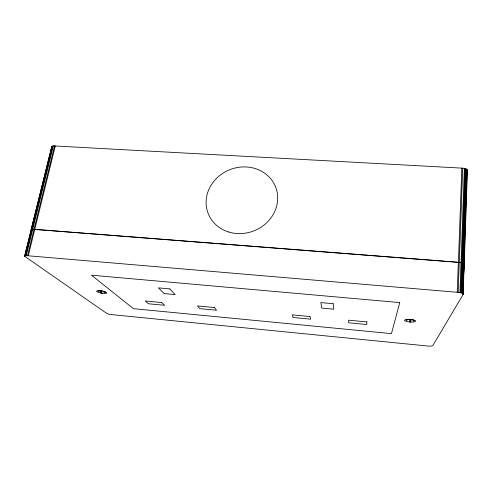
<?xml version="1.0" encoding="UTF-8"?>
<svg xmlns="http://www.w3.org/2000/svg" width="492" height="492" viewBox="0 0 492 492"><rect width="100%" height="100%" fill="white"/><g stroke="black" fill="none" stroke-linecap="round" stroke-linejoin="round"><path stroke-width="0.74" d="M467.209 171.173L467.382 170.084L466.367 169.082L462.714 168.172L53.308 145.884L51.808 146.585L24.6 256.24L106.918 313.533L109.439 314.4L428.132 346.061L431.705 346.073L432.8 345.692L463.181 294.345L462.917 293.613L461.447 292.931L462.48 263.06L459.245 262.457L33.997 229.395L32.146 229.432L31.101 230.047M463.704 273.257L464.22 263.921L462.548 262.9L465.795 168.805M462.056 293.14L463.077 263.288L462.48 263.06M463.15 263.128L466.367 169.082M462.554 293.373L463.562 263.534L463.077 263.288M463.636 263.38L466.828 169.389M462.917 293.613L463.925 263.804L463.562 263.534M462.984 294.573L463.058 292.291M463.212 287.722L463.526 278.589M463.999 263.644L467.166 169.728M463.15 293.859L463.925 263.804M463.181 294.345L464.153 264.075M464.251 264.468L467.382 170.084M461.447 292.931L458.169 292.34L459.245 262.457M462.548 262.9L459.319 262.298L462.714 168.172M459.94 292.574L460.992 262.685M461.059 262.525L464.374 168.387M460.733 292.74L461.773 262.857M461.847 262.697L465.124 168.572M458.169 292.34L457.24 292.279L458.335 262.402M459.319 262.298L458.403 262.242L461.84 168.147M410.974 319.572C409.67 323.588 411.017 322.469 410.968 319.634C409.153 317.691 409.799 323.877 409.264 321.534M102.619 293.509C100.657 293.921 101.832 290.108 100.067 290.79C99.968 291.756 100.7 294.321 102.053 293.146M24.6 256.24L25.203 255.791L31.709 229.53M24.649 256.449L52.355 146.136M25.203 255.791L25.639 255.711L32.146 229.432M31.722 229.383L32.152 229.284L52.785 145.983M25.639 255.711L26.174 255.668L32.681 229.377M32.152 229.284L32.693 229.229L53.308 145.884M26.174 255.668L27.509 255.711L33.997 229.395M32.693 229.229L34.009 229.247L54.587 145.841M27.509 255.711L28.265 255.791L34.748 229.469M34.009 229.247L34.76 229.321L55.313 145.903M31.107 229.899L51.808 146.585M31.396 229.524L52.023 146.339M24.877 255.908L31.39 229.666M407.542 319.486L406.853 319.609A3.887 0.892 4.5 0 0 406.558 320.489L407.118 320.729M408.409 319.425L405.506 319.695A5.467 1.248 4.5 0 0 405.094 320.925L406.958 321.559A5.615 1.285 4.5 0 0 412.456 322.076L414.651 321.817A5.467 1.248 4.5 0 0 415.131 320.593L413.262 319.948M101.014 290.877L100.067 290.79M410.968 319.634L409.854 319.529M409.799 321.344L410.353 321.325M34.76 229.321L458.403 262.242M28.265 255.791L457.24 292.279M102.367 291.03L103.8 291.418M412.364 319.788L413.692 320.249A3.893 0.892 4.5 0 1 413.36 321.122M99.593 292.685L98.48 292.34A5.031 1.07 10.4 0 1 96.703 291.006L97.785 290.674A5.166 1.101 10.4 0 1 102.539 291.11M103.258 291.246L104.919 291.768A5.031 1.07 10.4 0 1 106.641 293.103L105.54 293.423A5.166 1.101 10.4 0 1 103.418 293.38M100.079 290.729L101.881 292.107M51.709 146.862L51.728 147.176M101.426 290.858A3.678 0.787 10.4 0 0 98.99 290.717L98.222 290.95A3.579 0.763 10.4 0 0 98.837 291.645M103.818 292.691A3.678 0.787 10.4 0 0 104.507 292.672L105.282 292.445A3.579 0.763 10.4 0 0 104.052 291.492M408.385 319.425A3.887 0.892 4.5 0 1 412.241 319.782M410.82 321.307A3.998 0.916 4.5 0 1 409.799 321.239M102.145 293.226A5.166 1.101 10.4 0 1 100.842 292.986M407.708 319.388A5.615 1.285 4.5 0 1 413.28 319.905M366.934 321.916L366.688 324.505L348.68 322.789L348.637 320.187L366.934 321.916M399.75 302.58L391.466 333.625L133.437 308.675L91.524 275.2L399.75 302.58M169.851 288.915L158.467 287.888L164.113 293.583L175.177 294.597L169.851 288.915M333.201 303.718L320.827 302.592L321.762 308.078L333.767 309.185L333.201 303.718M161.702 302.549L145.226 300.993L148.363 303.761L164.599 305.298L161.702 302.549M214.432 307.525L197.495 305.926L199.869 308.65L216.554 310.237L214.432 307.525M309.985 316.541L292.199 314.862L293.14 317.512L310.643 319.179L309.985 316.541M228.639 231.984A36.23 32.878 -21.5 0 0 277.328 193.307A36.23 32.878 -21.5 0 0 219.739 175.49A36.23 32.878 -21.5 0 0 228.639 231.984"/></g></svg>
